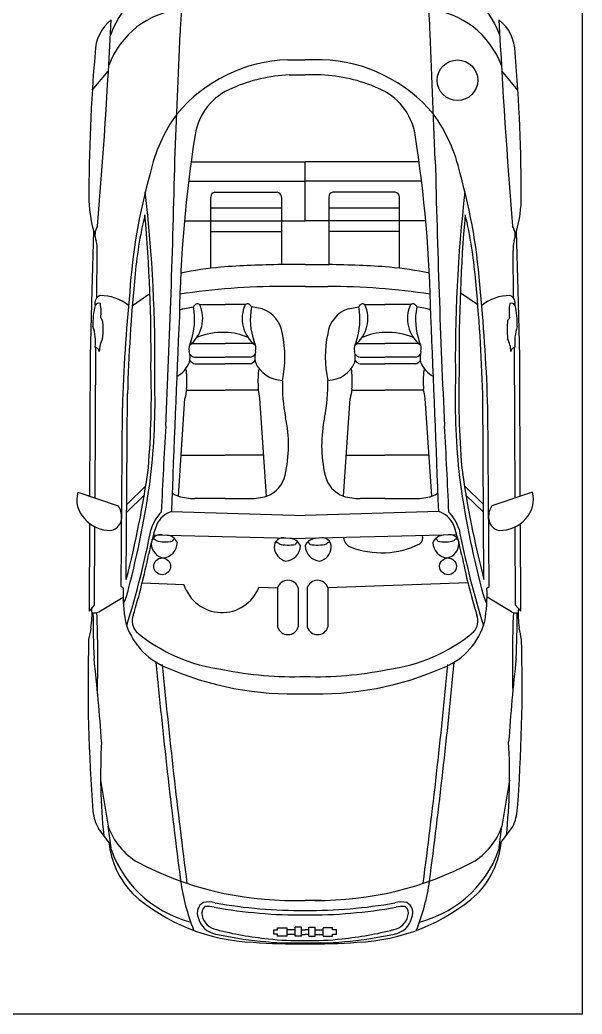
# Model space of a CAD drawing. Header units: inches. Extents: x 478327 to 492265, y -26791 to -22136.
# Drawn here: x 480153.7 to 480251.5, y -23112.3 to -22939.2 of the extents above; entities that cross this region are included whole.
import ezdxf

# ---------------------------------------------------------------- set-up
doc = ezdxf.new("R2010")
doc.units = ezdxf.units.IN
doc.header["$MEASUREMENT"] = 0
doc.layers.add('ceco.net 92', color=9, linetype='Continuous')
doc.layers.add('Parking', color=7, linetype='Continuous')

msp = doc.modelspace()

# ---------------------------------------------------------------- linework, layer by layer
at = {"layer": 'ceco.net 92', "linetype": 'ByBlock', "ltscale": 0.4}
for p, q in [((480180.669, -22963.68), (480181.574, -22941.603)), ((480225.994, -22963.68), (480225.089, -22941.603)), ((480200.345, -22946.175), (480203.332, -22946.175)), ((480206.318, -22946.175), (480203.332, -22946.175)), ((480166.3, -22951.491), (480169.11, -22948.111)), ((480240.363, -22951.491), (480237.554, -22948.111)), ((480200.559, -22948.837), (480203.332, -22948.837)), ((480206.105, -22948.837), (480203.332, -22948.837)), ((480183.49, -22963.956), (480203.332, -22963.956)), ((480223.174, -22963.956), (480203.332, -22963.956)), ((480203.332, -22974.216), (480203.332, -22963.956)), ((480183.059, -22967.322), (480203.332, -22967.322)), ((480223.605, -22967.322), (480203.332, -22967.322)), ((480187.636, -22969.221), (480198.485, -22969.221)), ((480219.028, -22969.221), (480208.179, -22969.221)), ((480186.9, -22982.485), (480186.9, -22970.095)), ((480199.221, -22970.095), (480199.221, -22981.849)), ((480207.442, -22970.095), (480207.442, -22981.849)), ((480219.764, -22982.485), (480219.764, -22970.095)), ((480186.9, -22971.99), (480199.221, -22971.99)), ((480207.442, -22971.99), (480219.764, -22971.99)), ((480182.334, -22974.216), (480203.332, -22974.216)), ((480224.33, -22974.216), (480203.332, -22974.216)), ((480166.27, -22986.318), (480166.538, -22976.066)), ((480186.9, -22976.101), (480199.221, -22976.101)), ((480219.764, -22976.101), (480207.442, -22976.101)), ((480240.393, -22986.318), (480240.125, -22976.066)), ((480167.073, -22987.676), (480167.119, -22979.474)), ((480239.591, -22987.676), (480239.545, -22979.474)), ((480203.332, -22981.849), (480199.221, -22981.849)), ((480203.332, -22981.849), (480207.442, -22981.849)), ((480165.978, -22997.77), (480166.27, -22986.318)), ((480203.332, -22985.678), (480199.399, -22985.678)), ((480203.332, -22985.678), (480207.264, -22985.678)), ((480240.686, -22997.77), (480240.393, -22986.318)), ((480173.265, -22988.973), (480176.326, -22986.881)), ((480233.391, -22988.88), (480230.342, -22986.774)), ((480182.063, -22989.54), (480183.902, -22989.232)), ((480184.967, -22988.779), (480189.431, -22988.779)), ((480192.929, -22988.779), (480189.431, -22988.779)), ((480195.834, -22989.54), (480193.995, -22989.232)), ((480210.83, -22989.54), (480212.669, -22989.232)), ((480213.734, -22988.779), (480217.232, -22988.779)), ((480221.696, -22988.779), (480217.232, -22988.779)), ((480224.6, -22989.54), (480222.762, -22989.232)), ((480166.785, -23022.501), (480166.9, -22996.24)), ((480183.546, -22995.609), (480189.431, -22995.609)), ((480194.351, -22995.609), (480189.431, -22995.609)), ((480212.312, -22995.609), (480217.232, -22995.609)), ((480223.118, -22995.609), (480217.232, -22995.609)), ((480239.879, -23022.501), (480239.763, -22996.24)), ((480165.87, -23022.194), (480165.978, -22997.77)), ((480184.126, -22997.969), (480189.431, -22997.969)), ((480193.77, -22997.969), (480189.431, -22997.969)), ((480212.893, -22997.969), (480217.232, -22997.969)), ((480222.537, -22997.969), (480217.232, -22997.969)), ((480240.793, -23022.194), (480240.686, -22997.77)), ((480184.14, -22999.13), (480189.431, -22999.13)), ((480193.757, -22999.13), (480189.431, -22999.13)), ((480212.907, -22999.13), (480217.232, -22999.13)), ((480222.523, -22999.13), (480217.232, -22999.13)), ((480182.692, -23003.693), (480189.431, -23003.693)), ((480195.205, -23003.693), (480189.431, -23003.693)), ((480211.458, -23003.693), (480217.232, -23003.693)), ((480223.972, -23003.693), (480217.232, -23003.693)), ((480172.201, -23036.66), (480172.412, -23004.34)), ((480181.274, -23022.159), (480182.421, -23005.181)), ((480196.623, -23022.159), (480195.476, -23005.181)), ((480210.041, -23022.159), (480211.188, -23005.181)), ((480225.389, -23022.159), (480224.242, -23005.181)), ((480234.462, -23036.66), (480234.251, -23004.34)), ((480171.317, -23037.904), (480171.528, -23006.805)), ((480235.346, -23037.904), (480235.136, -23006.805)), ((480181.757, -23015.017), (480189.431, -23015.017)), ((480196.14, -23015.017), (480189.431, -23015.017)), ((480210.523, -23015.017), (480217.232, -23015.017)), ((480224.907, -23015.017), (480217.232, -23015.017)), ((480172.287, -23023.613), (480175.602, -23020.343)), ((480234.377, -23023.613), (480231.061, -23020.343)), ((480163.76, -23021.485), (480170.809, -23023.853)), ((480172.278, -23024.96), (480175.341, -23021.963)), ((480189.431, -23022.599), (480184.129, -23022.599)), ((480189.431, -23022.599), (480193.768, -23022.599)), ((480217.232, -23022.599), (480212.896, -23022.599)), ((480217.232, -23022.599), (480222.534, -23022.599)), ((480234.386, -23024.96), (480231.322, -23021.963)), ((480242.904, -23021.485), (480235.855, -23023.853)), ((480180.083, -23024.842), (480203.332, -23025.515)), ((480226.581, -23024.842), (480203.332, -23025.515)), ((480165.783, -23042.166), (480165.85, -23026.919)), ((480166.703, -23041.114), (480166.763, -23027.481)), ((480239.961, -23041.114), (480239.901, -23027.481)), ((480240.881, -23042.166), (480240.814, -23026.919)), ((480176.928, -23028.905), (480203.332, -23029.555)), ((480229.735, -23028.905), (480203.332, -23029.555)), ((480171.689, -23038.198), (480171.317, -23037.904)), ((480174.976, -23037.275), (480182.24, -23037.533)), ((480195.309, -23037.997), (480198.549, -23038.112)), ((480198.54, -23038.141), (480198.54, -23044.922)), ((480202.152, -23038.141), (480202.152, -23044.922)), ((480203.694, -23038.141), (480203.694, -23044.922)), ((480231.688, -23037.275), (480207.306, -23038.141)), ((480207.306, -23038.141), (480207.306, -23044.922)), ((480234.975, -23038.198), (480235.346, -23037.904)), ((480167.429, -23042.323), (480171.666, -23039.769)), ((480239.234, -23042.323), (480234.997, -23039.769)), ((480165.783, -23042.166), (480166.703, -23041.114)), ((480240.881, -23042.166), (480239.961, -23041.114)), ((480167.744, -23071.583), (480169.075, -23079.646)), ((480238.919, -23071.583), (480237.588, -23079.646)), ((480169.182, -23082.429), (480167.387, -23080.032)), ((480169.622, -23083.795), (480169.075, -23079.646)), ((480237.042, -23083.795), (480237.588, -23079.646)), ((480237.482, -23082.429), (480239.276, -23080.032)), ((480200.47, -23092.542), (480203.332, -23092.542)), ((480206.193, -23092.542), (480203.332, -23092.542)), ((480198.553, -23097.326), (480200.206, -23097.326)), ((480198.553, -23097.664), (480198.553, -23097.326)), ((480200.206, -23098.782), (480200.206, -23097.326)), ((480201.576, -23098.772), (480201.576, -23097.222)), ((480202.687, -23097.222), (480201.576, -23097.222)), ((480202.687, -23098.772), (480202.687, -23097.222)), ((480203.977, -23098.772), (480203.977, -23097.222)), ((480203.977, -23097.222), (480205.087, -23097.222)), ((480205.087, -23098.772), (480205.087, -23097.222)), ((480208.111, -23097.326), (480206.458, -23097.326)), ((480206.458, -23098.782), (480206.458, -23097.326)), ((480208.111, -23097.664), (480208.111, -23097.326)), ((480197.866, -23098.409), (480197.866, -23097.664)), ((480197.866, -23097.664), (480198.553, -23097.664)), ((480198.553, -23098.409), (480197.866, -23098.409)), ((480198.553, -23098.782), (480198.553, -23098.409)), ((480200.206, -23098.782), (480198.553, -23098.782)), ((480201.576, -23097.651), (480200.206, -23097.651)), ((480201.576, -23098.456), (480200.206, -23098.456)), ((480202.687, -23098.772), (480201.576, -23098.772)), ((480202.687, -23097.651), (480203.332, -23097.651)), ((480202.687, -23098.456), (480203.332, -23098.456)), ((480203.977, -23097.651), (480203.332, -23097.651)), ((480203.977, -23098.456), (480203.332, -23098.456)), ((480203.977, -23098.772), (480205.087, -23098.772)), ((480205.087, -23097.651), (480206.458, -23097.651)), ((480205.087, -23098.456), (480206.458, -23098.456)), ((480206.458, -23098.782), (480208.111, -23098.782)), ((480208.798, -23097.664), (480208.111, -23097.664)), ((480208.111, -23098.409), (480208.798, -23098.409)), ((480208.111, -23098.782), (480208.111, -23098.409)), ((480208.798, -23098.409), (480208.798, -23097.664))]:
    msp.add_line(p, q, dxfattribs=at)
for centre, radius in [((480229.853, -22949.752), 3.53), ((480178.45, -23034.378), 1.46), ((480228.213, -23034.378), 1.46)]:
    msp.add_circle(centre, radius, dxfattribs=at)
for centre, radius, start, end in [((480264.512, -22944.228), 82.98, 169.24931, 178.18705), ((480142.151, -22944.228), 82.98, 1.81295, 10.75069), ((480185.873, -22947.852), 17.462, 100.65667, 160.05637), ((480220.79, -22947.852), 17.462, 19.94363, 79.34333), ((480183.156, -22952.288), 14.893, 95.18545, 159.95994), ((480223.508, -22952.288), 14.893, 20.04006, 84.81455), ((480174.016, -22944.975), 7.234, 127.64394, 179.74125), ((478951.409, -22876.637), 1219.797, 355.366428, 357.057854), ((481455.255, -22876.637), 1219.797, 182.942146, 184.633572), ((480232.647, -22944.975), 7.234, 0.25875, 52.35606), ((480471.2, -22970.631), 305.5, 175.17651, 180.02156), ((479935.464, -22970.631), 305.5, 359.97844, 4.82349), ((480201.284, -22972.594), 26.436, 92.03429, 140.11434), ((480205.38, -22972.594), 26.436, 39.88566, 87.96571), ((480201.534, -22975.464), 26.645, 92.09839, 114.04365), ((480205.129, -22975.464), 26.645, 65.95635, 87.90161), ((480194.573, -22960.912), 10.527, 111.71014, 170.89698), ((480212.091, -22960.912), 10.527, 9.10302, 68.28986), ((480203.248, -22971.846), 27.524, 143.93427, 167.70684), ((480203.416, -22971.846), 27.524, 12.29316, 36.06573), ((480410.522, -22994.723), 229.108, 171.09195, 179.03344), ((479996.141, -22994.723), 229.108, 0.96656, 8.90805), ((478246.836, -22919.95), 1934.327, 357.33196, 358.704602), ((482159.827, -22919.95), 1934.327, 181.295398, 182.66804), ((480273.773, -22993.313), 101.178, 164.33052, 176.21711), ((480132.891, -22993.313), 101.178, 3.78289, 15.66948), ((479926.853, -22998.076), 250.334, 359.066, 6.6276), ((480187.801, -22970.107), 0.901, 100.52916, 179.26727), ((480198.32, -22970.107), 0.901, 0.73273, 79.47084), ((480208.343, -22970.107), 0.901, 100.52916, 179.26727), ((480218.863, -22970.107), 0.901, 0.73273, 79.47084), ((480479.811, -22998.076), 250.334, 173.3724, 180.934), ((480189.591, -22969.707), 23.913, 182.48827, 197.29565), ((480217.073, -22969.707), 23.913, 342.70435, 357.51173), ((480242.479, -22989.602), 68.994, 166.23059, 175.48677), ((479904.289, -22997.032), 272.226, 359.43889, 5.02657), ((480502.374, -22997.032), 272.226, 174.97343, 180.56111), ((480164.185, -22989.602), 68.994, 4.51323, 13.76941), ((480169.46, -22976.69), 2.704, 145.96272, 202.84642), ((480237.203, -22976.69), 2.704, 337.15358, 34.03728), ((480162.081, -22979.038), 5.056, 355.05314, 14.87788), ((480244.582, -22979.038), 5.056, 165.12212, 184.94686), ((480195.12, -23050.004), 68.017, 95.45938, 101.38089), ((480201.47, -23160.404), 178.569, 90.72142, 94.11726), ((480205.194, -23160.404), 178.569, 85.88274, 89.27858), ((480211.544, -23050.004), 68.017, 78.61911, 84.54062), ((480462.835, -23012.748), 290.544, 174.35585, 178.34187), ((479943.829, -23012.748), 290.544, 1.65813, 5.64415), ((480198.921, -23100.043), 114.366, 89.76048, 98.73939), ((480207.742, -23100.043), 114.366, 81.26061, 90.23952), ((480168.221, -22988.611), 1.481, 111.72869, 193.40795), ((480167.635, -22995.302), 8.066, 52.04383, 89.73319), ((480461.95, -23015.212), 290.544, 174.35585, 178.34187), ((479944.713, -23015.212), 290.544, 1.65813, 5.64415), ((480239.028, -22995.302), 8.066, 90.26681, 127.95617), ((480238.443, -22988.611), 1.481, 346.59205, 68.27131), ((480179.774, -22992.102), 13.369, 166.3848, 182.31568), ((480167.403, -22989.292), 0.708, 65.20591, 151.60733), ((480159.942, -22990.079), 7.889, 352.58524, 10.44837), ((480183.806, -22994.603), 5.354, 109.00232, 115.90523), ((480179.674, -22991.24), 5.838, 307.07267, 24.92882), ((480172.319, -22991.413), 11.787, 340.80124, 10.66299), ((480184.62, -22989.442), 0.748, 62.31818, 163.66705), ((480198.223, -22991.24), 5.838, 155.07118, 232.92733), ((480193.277, -22989.442), 0.748, 16.33295, 117.68182), ((480205.578, -22991.413), 11.787, 169.33701, 199.19876), ((480194.09, -22994.603), 5.354, 7.61599, 70.99768), ((480212.573, -22994.603), 5.354, 109.00232, 172.38401), ((480208.44, -22991.24), 5.838, 307.07267, 24.92882), ((480201.085, -22991.413), 11.787, 340.80124, 10.66299), ((480213.387, -22989.442), 0.748, 62.31818, 163.66705), ((480226.99, -22991.24), 5.838, 155.07118, 232.92733), ((480222.044, -22989.442), 0.748, 16.33295, 117.68182), ((480234.345, -22991.413), 11.787, 169.33701, 199.19876), ((480222.857, -22994.603), 5.354, 64.09477, 70.99768), ((480246.722, -22990.079), 7.889, 169.55163, 187.41476), ((480239.26, -22989.292), 0.708, 28.39267, 114.79409), ((480226.89, -22992.102), 13.369, 357.68432, 13.6152), ((480168.975, -22990.574), 1.318, 203.40773, 226.84543), ((480156.618, -22993.163), 11.57, 352.10007, 8.08579), ((483984.806, -23160.538), 3807.142, 177.445559, 177.95741), ((476421.858, -23160.538), 3807.142, 2.04259, 2.554441), ((480250.045, -22993.163), 11.57, 171.91421, 187.89993), ((480237.689, -22990.574), 1.318, 313.15457, 336.59227), ((480158.004, -22995.386), 8.848, 354.60527, 18.06689), ((480248.66, -22995.386), 8.848, 161.93311, 185.39473), ((480172.913, -22997.178), 5.409, 153.3599, 177.98376), ((480188.84, -23004.588), 10.943, 86.90139, 113.46232), ((480189.057, -23004.588), 10.943, 66.53768, 88.03929), ((480180.086, -22997.914), 19.725, 348.03706, 11.76209), ((480226.578, -22997.914), 19.725, 168.23791, 191.96294), ((480217.607, -23004.588), 10.943, 91.96071, 113.46232), ((480217.824, -23004.588), 10.943, 66.53768, 93.09861), ((480233.751, -22997.178), 5.409, 2.01624, 26.6401), ((480166.641, -22997.072), 0.871, 5.53786, 78.62825), ((480185.396, -22996.469), 2.276, 148.76482, 192.67953), ((480192.501, -22996.469), 2.276, 347.32047, 31.23518), ((480214.163, -22996.469), 2.276, 148.76482, 192.67953), ((480221.268, -22996.469), 2.276, 347.32047, 31.23518), ((480240.023, -22997.072), 0.871, 101.37175, 174.46214), ((480179.333, -22997.997), 3.977, 348.05537, 14.98799), ((480184.534, -22997.562), 1.616, 218.5437, 255.91125), ((480184.3, -22996.717), 1.264, 215.66924, 262.09406), ((480193.363, -22997.562), 1.616, 284.08875, 321.4563), ((480193.596, -22996.717), 1.264, 277.90594, 324.33076), ((480198.563, -22997.997), 3.977, 165.01201, 191.94463), ((480208.1, -22997.997), 3.977, 348.05537, 14.98799), ((480213.3, -22997.562), 1.616, 218.5437, 255.91125), ((480213.067, -22996.717), 1.264, 215.66924, 262.09406), ((480222.13, -22997.562), 1.616, 284.08875, 321.4563), ((480222.363, -22996.717), 1.264, 277.90594, 324.33076), ((480227.33, -22997.997), 3.977, 165.01201, 191.94463), ((480020.069, -23004.487), 156.507, 355.3262, 1.75351), ((480178.471, -22996.861), 5.142, 299.38487, 337.60254), ((480182.124, -23000.357), 0.553, 5.14732, 40.39237), ((480162.531, -23002.206), 20.232, 356.15266, 5.38676), ((480199.426, -22996.861), 5.142, 202.39746, 269.5168), ((480215.365, -23002.206), 20.232, 174.61324, 183.84734), ((480195.773, -23000.357), 0.553, 139.60763, 174.85268), ((480207.237, -22996.861), 5.142, 270.4832, 337.60254), ((480210.89, -23000.357), 0.553, 5.14732, 40.39237), ((480191.298, -23002.206), 20.232, 356.15266, 5.38676), ((480228.193, -22996.861), 5.142, 202.39746, 240.61513), ((480244.132, -23002.206), 20.232, 174.61324, 183.84734), ((480224.54, -23000.357), 0.553, 139.60763, 174.85268), ((480386.595, -23004.487), 156.507, 178.24649, 184.6738), ((480228.655, -23002.764), 29.282, 178.51118, 191.19139), ((480178.008, -23002.764), 29.282, 348.80861, 1.48882), ((480063.637, -23005.787), 113.574, 353.3728, 1.83178), ((480225.849, -23012.308), 44.009, 168.54011, 170.6809), ((480152.048, -23012.308), 44.009, 9.3191, 11.45989), ((480254.616, -23012.308), 44.009, 168.54011, 170.6809), ((480180.814, -23012.308), 44.009, 9.3191, 11.45989), ((480343.026, -23005.787), 113.574, 178.16822, 186.6272), ((480177.661, -23013.288), 22.789, 346.79516, 12.26599), ((480229.002, -23013.288), 22.789, 167.73401, 193.20484), ((481170.733, -23067.893), 993.355, 176.658433, 177.52077), ((479235.93, -23067.893), 993.355, 2.47923, 3.341567), ((480014.141, -22995.206), 163.406, 345.30416, 352.25067), ((480392.522, -22995.206), 163.406, 187.74933, 194.69584), ((480014.539, -22996.861), 163.406, 345.30416, 352.25067), ((480194.988, -23017.47), 4.966, 289.21899, 348.09574), ((480211.676, -23017.47), 4.966, 191.90426, 250.78101), ((480392.124, -22996.861), 163.406, 187.74933, 194.69584), ((480168.399, -23022.748), 4.808, 164.76894, 223.8838), ((480182.909, -23017.47), 4.966, 236.92574, 250.78101), ((480184.345, -23011.702), 10.899, 253.6324, 268.86244), ((480193.551, -23011.702), 10.899, 271.13756, 286.3676), ((480213.112, -23011.702), 10.899, 253.6324, 268.86244), ((480222.318, -23011.702), 10.899, 271.13756, 286.3676), ((480223.755, -23017.47), 4.966, 289.21899, 303.07426), ((480238.264, -23022.748), 4.808, 316.1162, 15.23106), ((480168.251, -23025.676), 3.141, 356.29886, 35.47946), ((480238.412, -23025.676), 3.141, 144.52054, 183.70114), ((480169.493, -23022.021), 6.105, 221.68517, 270.51511), ((480169.143, -23025.92), 2.243, 280.40611, 1.053), ((480183.632, -23030.094), 7.422, 135.83634, 162.83141), ((480181.29, -23028.819), 4.156, 106.88341, 155.18378), ((480225.374, -23028.819), 4.156, 24.81622, 73.11659), ((480223.032, -23030.094), 7.422, 17.16859, 44.16366), ((480237.521, -23025.92), 2.243, 178.947, 259.59389), ((480237.17, -23022.021), 6.105, 269.48489, 318.31483), ((480012.535, -22995.306), 167.214, 342.81814, 348.75861), ((480211.55, -23039.043), 36.076, 160.62543, 169.30402), ((480195.113, -23039.043), 36.076, 10.69598, 19.37457), ((480394.128, -22995.306), 167.214, 191.24139, 197.18186), ((480178.106, -23030.42), 1.559, 72.20232, 183.84928), ((480176.959, -23030.164), 0.5, 30.33022, 120.42504), ((480179.136, -23031.086), 2.138, 22.91467, 86.83422), ((480180.657, -23030.102), 0.432, 78.35564, 166.14579), ((480199.515, -23030.977), 1.559, 72.20232, 183.84928), ((480200.545, -23031.643), 2.138, 22.91467, 86.83422), ((480205.301, -23031.643), 2.138, 93.16578, 157.08533), ((480206.33, -23030.977), 1.559, 356.15072, 107.79768), ((480211.839, -23029.29), 1.81, 182.62462, 249.05197), ((480222.724, -23029.543), 1.085, 303.51315, 27.84224), ((480227.528, -23031.086), 2.138, 93.16578, 157.08533), ((480226.006, -23030.102), 0.432, 13.85421, 101.64436), ((480228.557, -23030.42), 1.559, 356.15072, 107.79768), ((480229.704, -23030.164), 0.5, 59.57496, 149.66978), ((480179.206, -23030.342), 2.662, 183.93876, 256.434), ((480178.999, -23023.893), 6.23, 255.03428, 281.46801), ((480178.304, -23030.139), 2.803, 275.68448, 357.66603), ((480200.615, -23030.899), 2.662, 183.93876, 256.434), ((480198.368, -23030.721), 0.5, 30.33022, 120.42504), ((480200.408, -23024.45), 6.23, 255.03428, 281.46801), ((480199.713, -23030.697), 2.803, 275.68448, 357.66603), ((480202.067, -23030.659), 0.432, 78.35564, 166.14579), ((480206.133, -23030.697), 2.803, 182.33397, 264.31552), ((480203.779, -23030.659), 0.432, 13.85421, 101.64436), ((480205.437, -23024.45), 6.23, 258.53199, 284.96572), ((480205.231, -23030.899), 2.662, 283.566, 356.06124), ((480207.477, -23030.721), 0.5, 59.57496, 149.66978), ((480216.661, -23017.114), 14.906, 248.4751, 296.54958), ((480228.36, -23030.139), 2.803, 182.33397, 264.31552), ((480227.664, -23023.893), 6.23, 258.53199, 284.96572), ((480227.458, -23030.342), 2.662, 283.566, 356.06124), ((480054.722, -23007.218), 123.953, 343.28472, 348.3031), ((480351.942, -23007.218), 123.953, 191.6969, 196.71528), ((480198.241, -23039.367), 26.578, 177.47914, 190.01312), ((480163.411, -23036.553), 9.356, 332.45443, 349.14344), ((480188.854, -23035.507), 6.918, 197.03297, 338.90203), ((480200.346, -23038.688), 1.887, 16.85135, 163.14865), ((480205.5, -23038.688), 1.887, 16.85135, 163.14865), ((480243.253, -23036.553), 9.356, 190.85656, 207.54557), ((480208.422, -23039.367), 26.578, 349.98688, 2.52086), ((480150.923, -23042.727), 15.324, 351.12075, 3.93374), ((480255.741, -23042.727), 15.324, 176.06626, 188.87925), ((480166.713, -23040.973), 1.528, 252.13324, 297.96287), ((480344.427, -23042.386), 178.01, 180.02762, 182.58587), ((479982.259, -23050.661), 185.002, 358.32591, 2.54173), ((480176.03, -23043.89), 2.786, 158.49285, 223.67181), ((480230.634, -23043.89), 2.786, 316.32819, 21.50715), ((480239.95, -23040.973), 1.528, 242.03713, 287.86676), ((480424.405, -23050.661), 185.002, 177.45827, 181.67409), ((480062.237, -23042.386), 178.01, 357.41413, 359.97238), ((480287.673, -23070.239), 124.182, 168.31696, 169.27633), ((480183.66, -23040.825), 12.016, 195.26427, 247.48874), ((480200.346, -23044.375), 1.887, 196.85135, 343.14865), ((480205.5, -23044.375), 1.887, 196.85135, 343.14865), ((480223.003, -23040.825), 12.016, 292.51126, 344.73573), ((480118.991, -23070.239), 124.182, 10.72367, 11.68304), ((480449.622, -23054.929), 284.069, 178.42713, 184.46091), ((480192.534, -23023.73), 28.821, 230.016, 262.94144), ((480214.129, -23023.73), 28.821, 277.05856, 309.984), ((479957.042, -23054.929), 284.069, 355.53909, 1.57287), ((479838.285, -23087.164), 330.364, 3.85539, 6.38619), ((480568.379, -23087.164), 330.364, 173.61381, 176.14461), ((481230.815, -22951.501), 1058.14, 185.399043, 187.476572), ((481231.917, -22951.882), 1058.14, 185.399043, 187.476572), ((480201.093, -23002.299), 54.298, 246.05932, 272.36308), ((480201.214, -22993.76), 59.834, 258.21425, 272.02841), ((480205.571, -23002.299), 54.298, 267.63692, 293.94068), ((480205.45, -22993.76), 59.834, 267.97159, 281.78575), ((479174.747, -22951.882), 1058.14, 352.523428, 354.600957), ((479175.849, -22951.501), 1058.14, 352.523428, 354.600957), ((480270.212, -23070.685), 102.471, 176.79197, 185.90713), ((480136.452, -23070.685), 102.471, 354.09287, 3.20803), ((480173.811, -23076.29), 7.434, 185.66221, 210.2237), ((480232.853, -23076.29), 7.434, 329.7763, 354.33779), ((480180.161, -23075.79), 11.737, 199.18151, 239.49174), ((480226.502, -23075.79), 11.737, 300.50826, 340.81849), ((480188.358, -23076.998), 19.93, 195.81321, 255.6258), ((480184.566, -23080.756), 15.475, 186.20744, 223.5744), ((480218.306, -23076.998), 19.93, 284.3742, 344.18679), ((480222.098, -23080.756), 15.475, 316.4256, 353.79256), ((480201.039, -23035.014), 57.531, 242.19458, 270.56655), ((480205.624, -23035.014), 57.531, 269.43345, 297.80542), ((480218.034, -23084.078), 36.72, 187.99848, 201.69584), ((480188.629, -23084.078), 36.72, 338.30416, 352.00152), ((480195.738, -23065.992), 33.879, 228.64673, 267.5204), ((480210.925, -23065.992), 33.879, 272.4796, 311.35327), ((480186.625, -23094.699), 2.058, 118.73904, 203.69766), ((480186.743, -23094.739), 1.399, 126.9791, 200.10977), ((480186.497, -23097.241), 4.431, 74.32597, 101.20713), ((480186.445, -23098.428), 4.838, 77.37067, 96.4487), ((480202.464, -23012.248), 82.822, 259.59217, 270.59998), ((480202.657, -23008.641), 85.651, 259.93888, 270.45112), ((480204.006, -23008.641), 85.651, 269.54888, 280.06112), ((480204.199, -23012.248), 82.822, 269.40002, 280.40783), ((480220.166, -23097.241), 4.431, 78.79287, 105.67403), ((480220.219, -23098.428), 4.838, 83.5513, 102.62933), ((480219.921, -23094.739), 1.399, 339.89023, 53.0209), ((480220.038, -23094.699), 2.058, 336.30234, 61.26096), ((480188.414, -23094.679), 3.769, 192.98374, 260.03324), ((480188.477, -23094.557), 3.119, 192.26344, 259.28831), ((480218.187, -23094.557), 3.119, 280.71169, 347.73656), ((480218.249, -23094.679), 3.769, 279.96676, 347.01626), ((480201.94, -23034.769), 65.183, 257.43687, 271.22341), ((480202.012, -23043.914), 55.531, 255.27504, 264.71184), ((480204.723, -23034.769), 65.183, 268.77659, 282.56313), ((480204.652, -23043.914), 55.531, 275.28816, 284.72496), ((480202.725, -22972.037), 128.081, 266.21618, 270.27153), ((480201.965, -23059.378), 40.153, 262.74404, 271.95013), ((480204.698, -23059.378), 40.153, 268.04987, 277.25596), ((480203.939, -22972.037), 128.081, 269.72847, 273.78382)]:
    msp.add_arc(centre, radius, start, end, dxfattribs=at)
at = {"layer": 'Parking'}
for p, q in [((480251.547, -22919.538), (480251.547, -23112.338)), ((480251.547, -23112.338), (480151.247, -23112.338))]:
    msp.add_line(p, q, dxfattribs=at)

doc.saveas('drawing.dxf')
